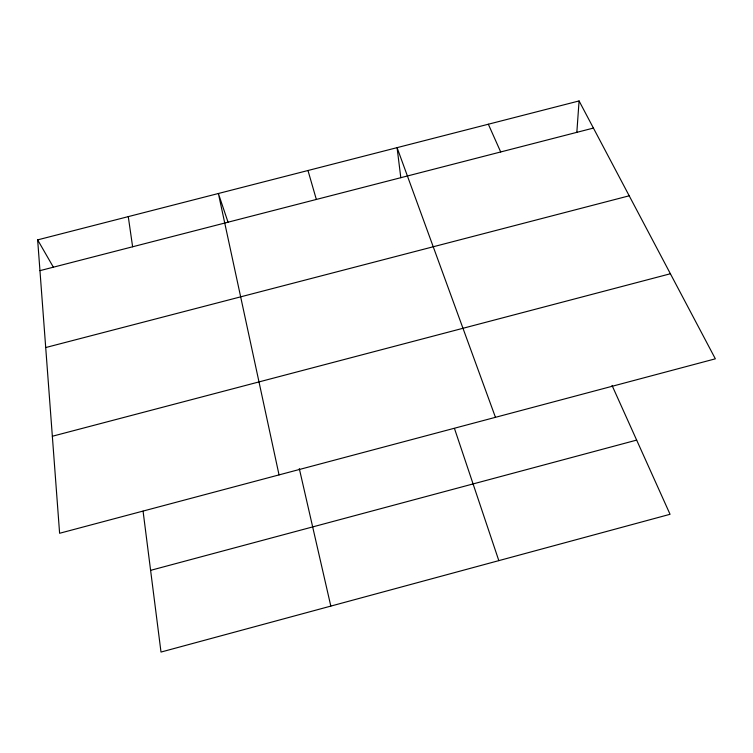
<?xml version="1.0" encoding="UTF-8"?>
<svg xmlns="http://www.w3.org/2000/svg" width="753" height="753" viewBox="0 0 753 753"><rect width="100%" height="100%" fill="white"/><g stroke="black" fill="none" stroke-linecap="round" stroke-linejoin="round"><path stroke-width="1.13" d="M576.826 132.5L579.076 100.94L37.65 239.878L59.609 533.275L715.35 358.823L579.076 100.94M150.609 570.35L636.662 440.1M52.343 436.251L670.396 273.753M45.707 347.547L629.207 195.799M39.956 270.647L593.411 128.076M37.65 239.878L53.435 267.306M612.038 385.423L670.057 514.29L161.001 652.06L143.07 511.127M488.339 124.226L500.689 151.955M495.455 417.322L397.076 147.644L400.812 177.736M454.492 428.542L498.825 560.627M228.055 222.229L218.379 193.502L279.043 474.898M307.986 170.507L316.345 199.451M299.308 468.62L330.821 606.099M128.274 216.629L132.622 246.777"/></g></svg>
